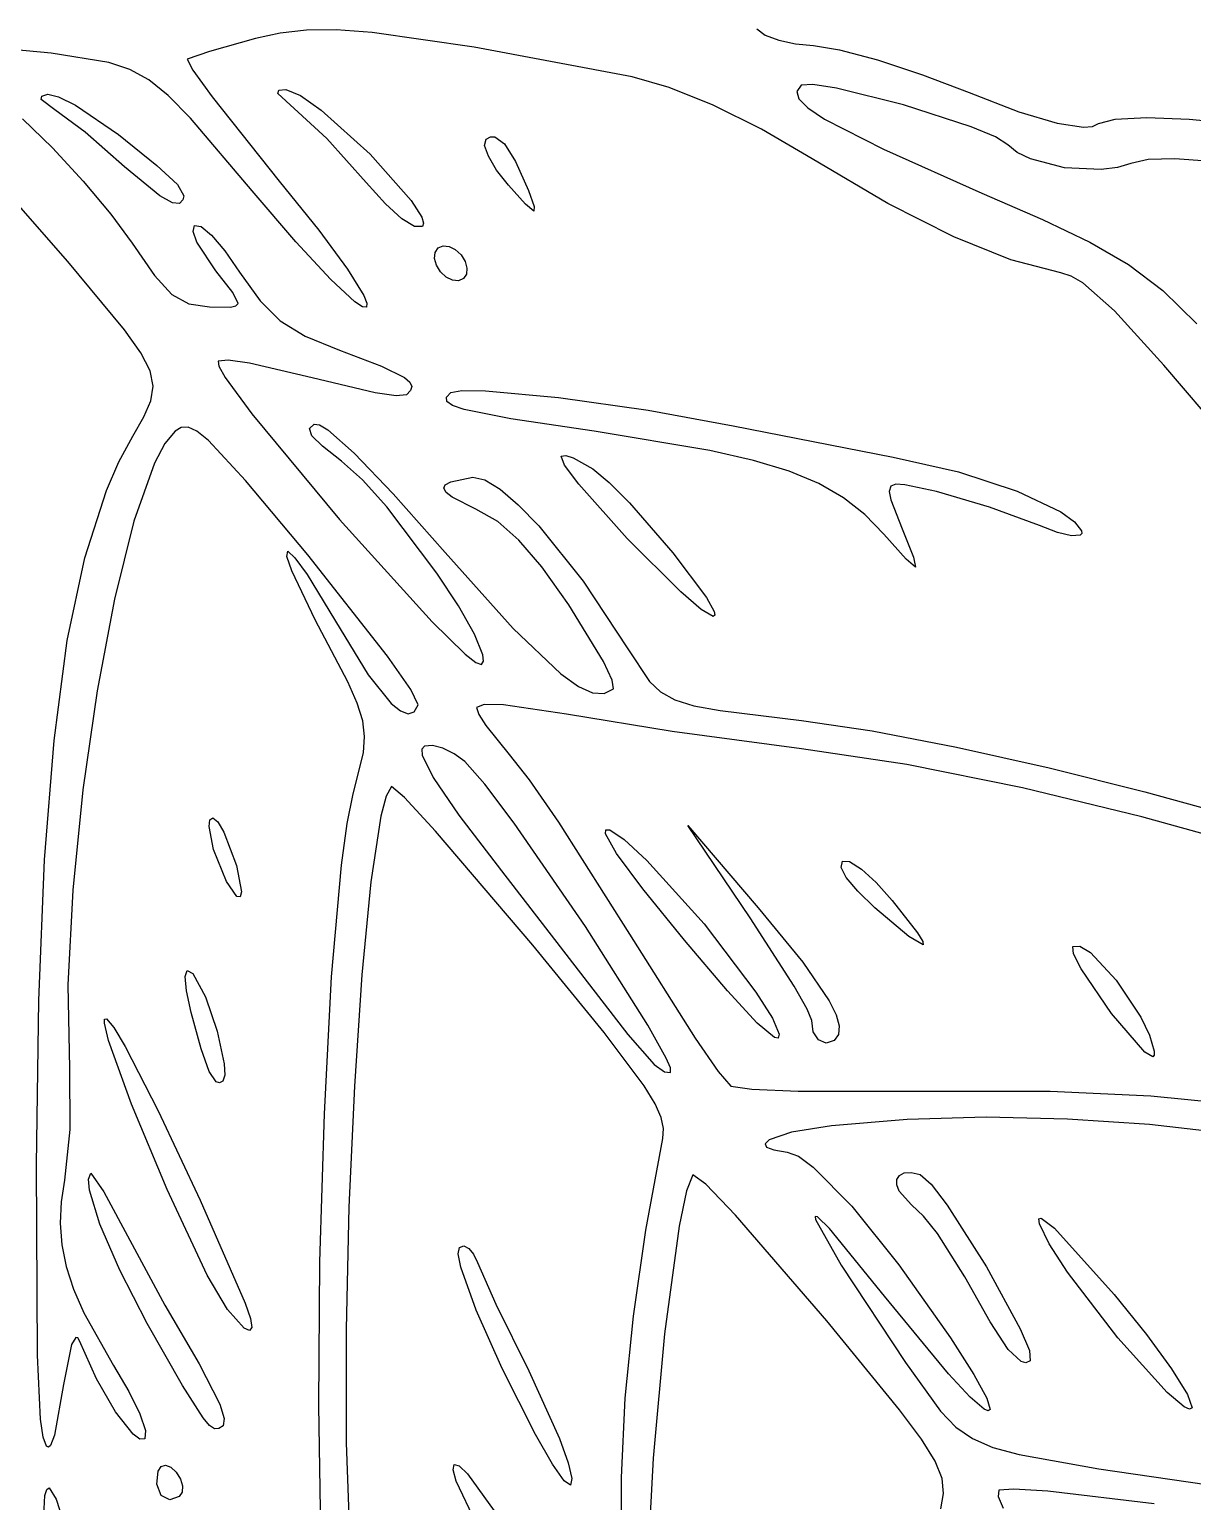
# Model space of a CAD drawing. Extents: x 9 to 1857, y 16 to 982.
# Drawn here: x 1534.6 to 1615.3, y 453.8 to 555.9 of the extents above; entities that cross this region are included whole.
import ezdxf

# ---------------------------------------------------------------- set-up
doc = ezdxf.new("R2010")
doc.units = 0

msp = doc.modelspace()

# ---------------------------------------------------------------- linework, layer by layer
at = {"layer": 'Layer 1'}
for p, q in [((1553.76413, 555.89173), (1551.958377, 555.683524)), ((1555.831114, 555.916673), (1553.76413, 555.89173)), ((1558.339287, 555.740064), (1555.831114, 555.916673)), ((1585.0191, 555.98096), (1585.601508, 555.562695)), ((1550.2339, 555.31035), (1547.033512, 554.424546)), ((1551.958377, 555.683524), (1550.2339, 555.31035)), ((1565.399027, 554.709014), (1558.339287, 555.740064)), ((1585.601508, 555.562695), (1586.539313, 555.206129)), ((1586.539313, 555.206129), (1587.703111, 554.949055)), ((1587.703111, 554.949055), (1588.9635, 554.82927)), ((1588.9635, 554.82927), (1590.764303, 554.542613)), ((1536.0631, 554.29199), (1531.3095, 554.748994)), ((1540.055348, 553.655102), (1536.0631, 554.29199)), ((1547.033512, 554.424546), (1545.4907, 553.88075)), ((1545.4907, 553.88075), (1545.883223, 553.120237)), ((1576.383, 552.65224), (1565.399027, 554.709014)), ((1590.764303, 554.542613), (1593.3995, 553.831193)), ((1593.3995, 553.831193), (1596.514922, 552.802189)), ((1541.516153, 553.1792), (1540.055348, 553.655102)), ((1542.837837, 552.449299), (1541.516153, 553.1792)), ((1545.883223, 553.120237), (1547.219987, 551.271519)), ((1596.514922, 552.802189), (1599.7564, 551.56278)), ((1544.183724, 551.35363), (1542.837837, 552.449299)), ((1551.789863, 551.50663), (1551.857108, 551.73359)), ((1551.857108, 551.73359), (1552.3405, 551.775)), ((1552.3405, 551.775), (1553.351563, 551.361206)), ((1552.3405, 551.775), (1552.3405, 551.775)), ((1578.945116, 551.929111), (1576.383, 552.65224)), ((1581.986275, 550.693608), (1578.945116, 551.929111)), ((1588.0914, 552.07076), (1587.80589, 551.640767)), ((1588.902629, 552.136948), (1588.0914, 552.07076)), ((1590.540494, 551.879404), (1588.902629, 552.136948)), ((1595.2049, 550.707391), (1590.540494, 551.879404)), ((1535.366188, 551.094161), (1535.421317, 551.318252)), ((1536.3107, 550.36188), (1535.366188, 551.094161)), ((1535.421317, 551.318252), (1535.8283, 551.44707)), ((1535.8283, 551.44707), (1536.576167, 551.278077)), ((1535.8283, 551.44707), (1535.8283, 551.44707)), ((1536.576167, 551.278077), (1537.748863, 550.697797)), ((1537.748863, 550.697797), (1540.7258, 548.66817)), ((1545.717133, 549.780424), (1544.183724, 551.35363)), ((1547.219987, 551.271519), (1551.8868, 545.41994)), ((1552.9196, 550.46009), (1551.789863, 551.50663)), ((1553.351563, 551.361206), (1554.788463, 550.348732)), ((1585.345172, 549.019058), (1581.986275, 550.693608)), ((1587.80589, 551.640767), (1587.947034, 551.128)), ((1587.947034, 551.128), (1588.566505, 550.501668)), ((1599.902156, 549.183263), (1595.2049, 550.707391)), ((1599.7564, 551.56278), (1603.208961, 550.241097)), ((1534.0583, 549.75046), (1536.145445, 547.723053)), ((1538.414925, 548.818159), (1536.3107, 550.36188)), ((1549.9998, 544.75432), (1545.717133, 549.780424)), ((1555.17835, 548.373425), (1552.9196, 550.46009)), ((1554.788463, 550.348732), (1558.186975, 547.282856)), ((1588.566505, 550.501668), (1589.715975, 549.730984)), ((1589.715975, 549.730984), (1593.811603, 547.633399)), ((1603.208961, 550.241097), (1605.858563, 549.441641)), ((1608.7316, 549.41352), (1609.878434, 549.729219)), ((1609.878434, 549.729219), (1612.0772, 549.83171)), ((1612.0772, 549.83171), (1615.011716, 549.721531)), ((1615.011716, 549.721531), (1618.3658, 549.39922)), ((1541.1562, 546.40245), (1538.414925, 548.818159)), ((1540.7258, 548.66817), (1543.398909, 546.511915)), ((1588.8605, 546.97879), (1585.345172, 549.019058)), ((1601.581084, 548.485575), (1599.902156, 549.183263)), ((1605.858563, 549.441641), (1607.700883, 549.16544)), ((1607.700883, 549.16544), (1608.317962, 549.223881)), ((1608.317962, 549.223881), (1608.7316, 549.41352)), ((1536.145445, 547.723053), (1538.276437, 545.418346)), ((1557.9258, 545.33441), (1555.17835, 548.373425)), ((1566.136038, 547.89225), (1566.2321, 548.3258)), ((1566.399075, 547.146247), (1566.136038, 547.89225)), ((1566.2321, 548.3258), (1566.538738, 548.498141)), ((1566.2321, 548.3258), (1566.2321, 548.3258)), ((1566.538738, 548.498141), (1566.852748, 548.506561)), ((1566.852748, 548.506561), (1567.522813, 548.007565)), ((1567.522813, 548.007565), (1568.282145, 546.780672)), ((1593.811603, 547.633399), (1600.6473, 544.58893)), ((1602.4498, 547.93556), (1601.581084, 548.485575)), ((1603.085968, 547.407572), (1602.4498, 547.93556)), ((1558.186975, 547.282856), (1561.03045, 544.087592)), ((1566.969875, 546.192477), (1566.399075, 547.146247)), ((1568.282145, 546.780672), (1569.1706, 544.77774)), ((1594.119709, 543.879727), (1588.8605, 546.97879)), ((1604.006063, 546.960175), (1603.085968, 547.407572)), ((1606.375475, 546.355825), (1604.006063, 546.960175)), ((1610.9733, 546.64956), (1610.043066, 546.357905)), ((1612.184828, 546.913554), (1610.9733, 546.64956)), ((1614.0356, 546.960991), (1612.184828, 546.913554)), ((1616.273822, 546.798933), (1614.0356, 546.960991)), ((1537.2254, 539.83894), (1531.74085, 546.070263)), ((1543.592038, 544.406399), (1541.1562, 546.40245)), ((1543.398909, 546.511915), (1544.82895, 545.182866)), ((1567.7971, 545.13562), (1566.969875, 546.192477)), ((1608.912925, 546.219842), (1606.375475, 546.355825)), ((1610.043066, 546.357905), (1608.912925, 546.219842)), ((1538.276437, 545.418346), (1540.201461, 543.119821)), ((1544.82895, 545.182866), (1545.266441, 544.397337)), ((1553.039156, 541.209098), (1549.9998, 544.75432)), ((1551.8868, 545.41994), (1554.628317, 542.007758)), ((1559.259016, 543.846979), (1557.9258, 545.33441)), ((1568.981263, 543.818159), (1567.7971, 545.13562)), ((1569.1706, 544.77774), (1569.580788, 543.661945)), ((1600.6473, 544.58893), (1604.836727, 542.76123)), ((1544.472658, 543.914837), (1543.592038, 544.406399)), ((1544.9619, 543.87164), (1544.472658, 543.914837)), ((1545.191267, 544.11974), (1544.9619, 543.87164)), ((1545.266441, 544.397337), (1545.191267, 544.11974)), ((1560.394325, 542.80711), (1559.259016, 543.846979)), ((1561.03045, 544.087592), (1561.773552, 542.913383)), ((1569.54675, 543.334509), (1568.981263, 543.818159)), ((1569.580788, 543.661945), (1569.54675, 543.334509)), ((1598.68905, 541.553848), (1594.119709, 543.879727)), ((1540.201461, 543.119821), (1541.6707, 541.11096)), ((1561.267247, 542.265579), (1560.394325, 542.80711)), ((1561.773552, 542.913383), (1561.893108, 542.514725)), ((1561.893108, 542.514725), (1561.8133, 542.27316)), ((1604.836727, 542.76123), (1608.1293, 541.195274)), ((1545.911498, 541.920567), (1546.0046, 542.34267)), ((1546.157987, 541.185273), (1545.911498, 541.920567)), ((1546.0046, 542.34267), (1546.458583, 542.283809)), ((1546.458583, 542.283809), (1547.181862, 541.673288)), ((1547.181862, 541.673288), (1548.097761, 540.5903)), ((1554.628317, 542.007758), (1556.616112, 539.317234)), ((1561.8133, 542.27316), (1561.267247, 542.265579)), ((1602.657191, 539.96043), (1598.68905, 541.553848)), ((1541.6707, 541.11096), (1543.2238, 538.869772)), ((1547.4765, 539.18903), (1546.157987, 541.185273)), ((1548.097761, 540.5903), (1549.1296, 539.11404)), ((1555.45905, 538.594634), (1553.039156, 541.209098)), ((1562.664038, 540.057785), (1562.700198, 540.473332)), ((1562.700198, 540.473332), (1562.906, 540.7855)), ((1562.906, 540.7855), (1563.251109, 540.92971)), ((1562.906, 540.7855), (1562.906, 540.7855)), ((1563.251109, 540.92971), (1563.666175, 540.887906)), ((1563.666175, 540.887906), (1564.098978, 540.675727)), ((1564.098978, 540.675727), (1564.4973, 540.30881)), ((1608.1293, 541.195274), (1610.817504, 539.637235)), ((1541.149586, 535.092368), (1537.2254, 539.83894)), ((1562.791883, 539.593067), (1562.664038, 540.057785)), ((1563.0781, 539.13339), (1562.791883, 539.593067)), ((1564.4973, 540.30881), (1564.783517, 539.849132)), ((1564.783517, 539.849132), (1564.911363, 539.384415)), ((1606.1128, 539.05875), (1602.657191, 539.96043)), ((1610.817504, 539.637235), (1613.193825, 537.83329)), ((1543.2238, 538.869772), (1544.4373, 537.553386)), ((1548.670966, 537.697643), (1547.4765, 539.18903)), ((1549.1296, 539.11404), (1550.55067, 537.119557)), ((1557.133369, 537.039355), (1555.45905, 538.594634)), ((1556.616112, 539.317234), (1557.751552, 537.491)), ((1563.476422, 538.766473), (1563.0781, 539.13339)), ((1563.909225, 538.554294), (1563.476422, 538.766473)), ((1564.324291, 538.51249), (1563.909225, 538.554294)), ((1564.6694, 538.6567), (1564.324291, 538.51249)), ((1564.875202, 538.968867), (1564.6694, 538.6567)), ((1564.911363, 539.384415), (1564.875202, 538.968867)), ((1606.823313, 538.837682), (1606.1128, 539.05875)), ((1607.637087, 538.369335), (1606.823313, 538.837682)), ((1544.4373, 537.553386), (1545.6127, 536.915122)), ((1549.0244, 536.939469), (1548.670966, 537.697643)), ((1557.751552, 537.491), (1557.968814, 536.946565)), ((1609.843425, 536.418144), (1607.637087, 538.369335)), ((1613.193825, 537.83329), (1615.550749, 535.529612)), ((1545.6127, 536.915122), (1547.0515, 536.7083)), ((1547.0515, 536.7083), (1548.497634, 536.685892)), ((1548.497634, 536.685892), (1548.87349, 536.763894)), ((1548.87349, 536.763894), (1549.0244, 536.939469)), ((1550.55067, 537.119557), (1551.957837, 535.725334)), ((1557.651527, 536.699044), (1557.133369, 537.039355)), ((1557.936, 536.67169), (1557.651527, 536.699044)), ((1557.968814, 536.946565), (1557.936, 536.67169)), ((1613.269825, 532.659855), (1609.843425, 536.418144)), ((1551.957837, 535.725334), (1553.686061, 534.669681)), ((1542.279724, 533.503562), (1541.149586, 535.092368)), ((1553.686061, 534.669681), (1556.0703, 533.69091)), ((1542.925388, 532.24849), (1542.279724, 533.503562)), ((1556.0703, 533.69091), (1558.969623, 532.580411)), ((1548.347012, 532.9962), (1547.6429, 532.93228)), ((1547.6429, 532.93228), (1547.692869, 532.571216)), ((1547.692869, 532.571216), (1548.134446, 531.799218)), ((1549.812975, 532.796671), (1548.347012, 532.9962)), ((1554.1735, 531.76101), (1549.812975, 532.796671)), ((1558.969623, 532.580411), (1560.568887, 531.7894)), ((1618.4543, 526.54915), (1613.269825, 532.659855)), ((1543.139196, 531.185211), (1542.925388, 532.24849)), ((1548.134446, 531.799218), (1549.981552, 529.265479)), ((1558.537862, 530.728525), (1554.1735, 531.76101)), ((1560.568887, 531.7894), (1560.947393, 531.469539)), ((1560.947393, 531.469539), (1561.080558, 531.176552)), ((1542.97377, 530.171787), (1543.139196, 531.185211)), ((1560.007989, 530.532434), (1558.537862, 530.728525)), ((1560.7171, 530.60054), (1560.007989, 530.532434)), ((1560.994941, 530.892774), (1560.7171, 530.60054)), ((1561.080558, 531.176552), (1560.994941, 530.892774)), ((1563.496504, 530.422366), (1563.7846, 530.7458)), ((1563.512125, 530.131746), (1563.496504, 530.422366)), ((1563.7846, 530.7458), (1564.559089, 530.890482)), ((1563.7846, 530.7458), (1563.7846, 530.7458)), ((1564.559089, 530.890482), (1566.187517, 530.867222)), ((1566.187517, 530.867222), (1571.255963, 530.405215)), ((1571.255963, 530.405215), (1577.489477, 529.536453)), ((1542.481731, 529.066276), (1542.97377, 530.171787)), ((1549.981552, 529.265479), (1556.055512, 521.94046)), ((1563.898527, 529.855888), (1563.512125, 530.131746)), ((1564.722775, 529.57674), (1563.898527, 529.855888)), ((1567.953063, 528.936361), (1564.722775, 529.57674)), ((1577.489477, 529.536453), (1583.3876, 528.43761)), ((1541.7157, 527.72674), (1542.481731, 529.066276)), ((1545.084713, 528.329144), (1544.6566, 528.06634)), ((1545.561988, 528.356804), (1545.084713, 528.329144)), ((1546.166969, 528.076001), (1545.561988, 528.356804)), ((1553.973858, 528.243949), (1554.3081, 528.54704)), ((1554.152587, 527.751271), (1553.973858, 528.243949)), ((1554.3081, 528.54704), (1554.678938, 528.500643)), ((1554.678938, 528.500643), (1555.263945, 528.154075)), ((1573.7395, 528.06619), (1567.953063, 528.936361)), ((1583.3876, 528.43761), (1594.4803, 526.25935)), ((1540.764019, 525.942989), (1541.7157, 527.72674)), ((1543.947617, 527.212704), (1543.229867, 525.850213)), ((1544.6566, 528.06634), (1543.947617, 527.212704)), ((1546.9782, 527.413414), (1546.166969, 528.076001)), ((1549.533588, 524.649607), (1546.9782, 527.413414)), ((1554.881498, 527.018813), (1554.152587, 527.751271)), ((1555.263945, 528.154075), (1557.085712, 526.551366)), ((1581.763683, 526.736365), (1573.7395, 528.06619)), ((1556.1978, 525.99638), (1554.881498, 527.018813)), ((1557.085712, 526.551366), (1559.791898, 523.720797)), ((1571.4503, 526.3282), (1571.763056, 526.37452)), ((1571.4503, 526.32819), (1571.4503, 526.3282)), ((1571.676161, 525.708598), (1571.4503, 526.32819)), ((1571.763056, 526.37452), (1572.2821, 526.225832)), ((1572.2821, 526.225832), (1573.6503, 525.45769)), ((1584.7851, 526.043234), (1581.763683, 526.736365)), ((1594.4803, 526.25935), (1599.015992, 525.243717)), ((1539.893032, 523.951201), (1540.764019, 525.942989)), ((1543.229867, 525.850213), (1541.804208, 521.816545)), ((1557.65647, 524.693482), (1556.1978, 525.99638)), ((1572.666472, 524.391973), (1571.676161, 525.708598)), ((1573.6503, 525.45769), (1574.780927, 524.498649)), ((1587.274063, 525.285825), (1584.7851, 526.043234)), ((1589.326567, 524.430036), (1587.274063, 525.285825)), ((1599.015992, 525.243717), (1603.079963, 523.906327)), ((1553.8565, 519.47882), (1549.533588, 524.649607)), ((1559.3493, 522.816581), (1557.65647, 524.693482)), ((1563.297262, 524.107729), (1563.405342, 524.348764)), ((1563.455119, 523.822963), (1563.297262, 524.107729)), ((1563.405342, 524.348764), (1563.778808, 524.551873)), ((1563.778808, 524.551873), (1565.3197, 524.86754)), ((1565.3197, 524.86754), (1566.139915, 524.695858)), ((1566.139915, 524.695858), (1567.206892, 524.040991)), ((1576.03535, 520.621929), (1572.666472, 524.391973)), ((1574.780927, 524.498649), (1576.180831, 523.086173)), ((1591.038611, 523.441768), (1589.326567, 524.430036)), ((1594.31985, 524.242464), (1594.215073, 523.892534)), ((1594.671845, 524.385338), (1594.31985, 524.242464)), ((1595.299025, 524.35133), (1594.671845, 524.385338)), ((1597.4908, 523.87335), (1595.299025, 524.35133)), ((1538.385539, 519.270106), (1539.893032, 523.951201)), ((1559.791898, 523.720797), (1563.401, 519.64425)), ((1563.879461, 523.48866), (1563.455119, 523.822963)), ((1565.5298, 522.64822), (1563.879461, 523.48866)), ((1567.206892, 524.040991), (1568.472121, 522.956604)), ((1576.180831, 523.086173), (1579.199575, 519.624175)), ((1592.50619, 522.286919), (1591.038611, 523.441768)), ((1594.215073, 523.892534), (1594.32955, 523.305378)), ((1594.32955, 523.305378), (1595.1044, 521.2987)), ((1601.17095, 522.800307), (1597.4908, 523.87335)), ((1603.079963, 523.906327), (1606.111802, 522.466522)), ((1562.8296, 518.224384), (1559.3493, 522.816581)), ((1567.045264, 521.790007), (1565.5298, 522.64822)), ((1568.472121, 522.956604), (1569.887087, 521.496361)), ((1593.8253, 520.93139), (1592.50619, 522.286919)), ((1604.6405, 521.51413), (1601.17095, 522.800307)), ((1606.111802, 522.466522), (1607.065544, 521.776757)), ((1541.804208, 521.816545), (1540.451911, 516.401086)), ((1556.055512, 521.94046), (1562.490917, 514.846201)), ((1568.514312, 520.511805), (1567.045264, 521.790007)), ((1569.887087, 521.496361), (1572.972189, 517.662971)), ((1595.1044, 521.2987), (1595.896439, 519.3265)), ((1605.897125, 521.040032), (1604.6405, 521.51413)), ((1606.864775, 520.812146), (1605.897125, 521.040032)), ((1607.065544, 521.776757), (1607.5511, 521.14364)), ((1607.5511, 521.14364), (1607.565488, 520.95856)), ((1570.10128, 518.644463), (1568.514312, 520.511805)), ((1579.746753, 516.926665), (1576.03535, 520.621929)), ((1595.376805, 519.17728), (1593.8253, 520.93139)), ((1607.447938, 520.84263), (1606.864775, 520.812146)), ((1607.565488, 520.95856), (1607.447938, 520.84263)), ((1537.178011, 513.536633), (1538.385539, 519.270106)), ((1552.409805, 519.37978), (1552.4734, 519.73451)), ((1552.749138, 518.365788), (1552.409805, 519.37978)), ((1552.4734, 519.73451), (1552.974541, 519.289838)), ((1552.974541, 519.289838), (1553.82655, 518.12722)), ((1559.38665, 512.447904), (1553.8565, 519.47882)), ((1563.401, 519.64425), (1568.122402, 514.377275)), ((1579.199575, 519.624175), (1581.528731, 516.518209)), ((1596.027213, 518.630839), (1595.376805, 519.17728)), ((1595.896439, 519.3265), (1596.027213, 518.630839)), ((1554.3856, 514.98357), (1552.749138, 518.365788)), ((1553.82655, 518.12722), (1556.1064, 514.35435)), ((1564.313152, 515.950892), (1562.8296, 518.224384)), ((1571.9705, 516.01883), (1570.10128, 518.644463)), ((1572.972189, 517.662971), (1576.0741, 512.97014)), ((1540.451911, 516.401086), (1539.245263, 510.039584)), ((1565.423025, 513.987009), (1564.313152, 515.950892)), ((1574.3821, 512.083678), (1571.9705, 516.01883)), ((1581.16522, 515.703516), (1579.746753, 516.926665)), ((1581.528731, 516.518209), (1582.066652, 515.550774)), ((1556.647422, 510.683648), (1554.3856, 514.98357)), ((1581.9905, 515.21479), (1581.16522, 515.703516)), ((1582.114536, 515.29255), (1581.9905, 515.21479)), ((1582.066652, 515.550774), (1582.114536, 515.29255)), ((1556.1064, 514.35435), (1558.043716, 511.163874)), ((1562.490917, 514.846201), (1564.789828, 512.600912)), ((1566.007261, 512.553638), (1565.423025, 513.987009)), ((1568.122402, 514.377275), (1571.421812, 511.224126)), ((1536.255238, 506.603965), (1537.178011, 513.536633)), ((1576.0741, 512.97014), (1577.573448, 510.702385)), ((1561.0088, 510.130859), (1559.38665, 512.447904)), ((1564.789828, 512.600912), (1565.525077, 512.016406)), ((1565.525077, 512.016406), (1565.9139, 511.87168)), ((1565.9139, 511.87168), (1566.054778, 512.104926)), ((1566.054778, 512.104926), (1566.007261, 512.553638)), ((1574.994331, 510.786042), (1574.3821, 512.083678)), ((1558.043716, 511.163874), (1559.641, 509.173551)), ((1571.421812, 511.224126), (1572.641423, 510.3567)), ((1539.245263, 510.039584), (1538.25655, 503.167789)), ((1557.301913, 509.200608), (1556.647422, 510.683648)), ((1561.5331, 509.06822), (1561.0088, 510.130859)), ((1572.641423, 510.3567), (1573.629317, 509.917487)), ((1573.629317, 509.917487), (1574.426756, 509.873072)), ((1574.426756, 509.873072), (1575.075, 510.19004)), ((1575.075, 510.19004), (1574.994331, 510.786042)), ((1577.573448, 510.702385), (1578.348367, 509.970261)), ((1578.348367, 509.970261), (1579.328387, 509.428239)), ((1557.679225, 507.97687), (1557.301913, 509.200608)), ((1559.641, 509.173551), (1560.29007, 508.64992)), ((1561.244944, 508.588665), (1561.5331, 509.06822)), ((1566.092408, 509.098697), (1565.5788, 508.90204)), ((1565.5788, 508.90204), (1565.735103, 508.410829)), ((1567.438412, 509.075395), (1566.092408, 509.098697)), ((1571.8097, 508.43077), (1567.438412, 509.075395)), ((1579.328387, 509.428239), (1580.654716, 509.018017)), ((1580.654716, 509.018017), (1582.468558, 508.681295)), ((1557.809684, 506.873451), (1557.679225, 507.97687)), ((1560.29007, 508.64992), (1560.827659, 508.452095)), ((1560.827659, 508.452095), (1561.244944, 508.588665)), ((1565.735103, 508.410829), (1566.2131, 507.632138)), ((1579.1394, 507.220159), (1571.8097, 508.43077)), ((1582.468558, 508.681295), (1588.1236, 507.99515)), ((1588.1236, 507.99515), (1593.02408, 507.277854)), ((1557.723616, 505.751367), (1557.809684, 506.873451)), ((1566.2131, 507.632138), (1567.8377, 505.64039)), ((1588.1119, 506.03276), (1579.1394, 507.220159)), ((1593.02408, 507.277854), (1598.873325, 506.148163)), ((1535.60201, 498.325281), (1536.255238, 506.603965)), ((1557.0232, 502.89527), (1557.723616, 505.751367)), ((1561.969, 506.20869), (1561.771799, 505.99404)), ((1561.771799, 505.99404), (1561.795297, 505.573822)), ((1562.528603, 506.25752), (1561.969, 506.20869)), ((1563.240175, 506.072039), (1562.528603, 506.25752)), ((1564.012309, 505.687355), (1563.240175, 506.072039)), ((1595.43515, 504.937164), (1588.1119, 506.03276)), ((1598.873325, 506.148163), (1605.305226, 504.702297)), ((1561.795297, 505.573822), (1562.5563, 504.032402)), ((1564.7536, 505.13858), (1564.012309, 505.687355)), ((1566.149962, 503.563973), (1564.7536, 505.13858)), ((1567.8377, 505.64039), (1569.217073, 503.88062)), ((1603.463717, 503.316432), (1595.43515, 504.937164)), ((1605.305226, 504.702297), (1611.953675, 503.036476)), ((1562.5563, 504.032402), (1564.355828, 501.415869)), ((1569.217073, 503.88062), (1571.250512, 500.941539)), ((1538.25655, 503.167789), (1537.558061, 496.22145)), ((1556.589953, 500.831194), (1557.0232, 502.89527)), ((1559.295961, 502.726996), (1558.93251, 501.344502)), ((1559.6647, 503.40904), (1559.295961, 502.726996)), ((1560.567447, 502.645332), (1559.6647, 503.40904)), ((1568.19143, 500.862428), (1566.149962, 503.563973)), ((1611.736079, 501.308833), (1603.463717, 503.316432)), ((1611.953675, 503.036476), (1618.452565, 501.246921)), ((1562.7202, 500.313244), (1560.567447, 502.645332)), ((1547.014625, 500.625616), (1547.07635, 501.091257)), ((1547.327, 499.04647), (1547.014625, 500.625616)), ((1547.07635, 501.091257), (1547.285, 501.24474)), ((1547.285, 501.24474), (1547.625278, 500.963131)), ((1547.625278, 500.963131), (1548.04455, 500.24396)), ((1556.192931, 497.941574), (1556.589953, 500.831194)), ((1558.93251, 501.344502), (1558.238367, 496.782894)), ((1564.355828, 501.415869), (1567.2977, 497.55566)), ((1573.141888, 493.691193), (1568.19143, 500.862428)), ((1571.250512, 500.941539), (1576.1841, 493.16309)), ((1584.5671, 494.29223), (1580.2264, 500.69812)), ((1580.2264, 500.69812), (1585.1236, 494.98194)), ((1619.790712, 499.052636), (1611.736079, 501.308833)), ((1548.04455, 500.24396), (1548.9073, 497.92828)), ((1569.4867, 492.39014), (1562.7202, 500.313244)), ((1574.533308, 500.12415), (1574.544715, 500.396801)), ((1575.294013, 498.768806), (1574.533308, 500.12415)), ((1574.544715, 500.396801), (1574.8147, 500.40327)), ((1574.8147, 500.40327), (1575.818277, 499.735251)), ((1574.8147, 500.40327), (1574.8147, 500.40327)), ((1575.818277, 499.735251), (1577.390588, 498.28208)), ((1548.214933, 496.82557), (1547.3267, 499.04647)), ((1547.3267, 499.04647), (1547.327, 499.04647)), ((1577.112386, 496.314234), (1575.294013, 498.768806)), ((1535.203117, 488.553762), (1535.60201, 498.325281)), ((1548.9073, 497.92828), (1549.257861, 496.087733)), ((1555.517572, 490.19724), (1556.192931, 497.941574)), ((1567.2977, 497.55566), (1576.0712, 486.19196)), ((1577.390588, 498.28208), (1581.3797, 493.87687)), ((1590.869684, 497.793107), (1590.9642, 498.2236)), ((1591.23205, 497.082475), (1590.869684, 497.793107)), ((1590.9642, 498.2236), (1591.459456, 498.193201)), ((1590.9642, 498.2236), (1590.9642, 498.2236)), ((1591.459456, 498.193201), (1592.277025, 497.670827)), ((1592.277025, 497.670827), (1593.303356, 496.745626)), ((1548.942863, 495.779744), (1548.214933, 496.82557)), ((1558.238367, 496.782894), (1557.616063, 490.333682)), ((1592.020941, 496.135428), (1591.23205, 497.082475)), ((1593.303356, 496.745626), (1594.4249, 495.50674)), ((1537.558061, 496.22145), (1537.222082, 489.636317)), ((1549.167767, 495.75334), (1548.942863, 495.779744)), ((1549.257861, 496.087733), (1549.167767, 495.75334)), ((1580.004, 492.73743), (1577.112386, 496.314234)), ((1593.206, 494.99569), (1592.020941, 496.135428)), ((1594.4249, 495.50674), (1596.181794, 493.256903)), ((1585.1236, 494.98194), (1588.212458, 491.215096)), ((1595.566606, 492.998973), (1593.206, 494.99569)), ((1577.469377, 486.8502), (1573.141888, 493.691193)), ((1581.3797, 493.87687), (1584.964763, 489.136961)), ((1587.612938, 489.555707), (1584.5671, 494.29223)), ((1576.1841, 493.16309), (1580.733075, 485.951375)), ((1582.979477, 489.230136), (1580.004, 492.73743)), ((1596.56045, 492.420179), (1595.566606, 492.998973)), ((1596.181794, 493.256903), (1596.543043, 492.661751)), ((1596.543043, 492.661751), (1596.56045, 492.420179)), ((1574.424363, 486.345098), (1569.4867, 492.39014)), ((1606.9449, 492.3071), (1607.447354, 492.338842)), ((1606.994537, 491.802263), (1606.9449, 492.3071)), ((1606.9449, 492.3071), (1606.9449, 492.3071)), ((1607.51945, 490.757995), (1606.994537, 491.802263)), ((1607.447354, 492.338842), (1608.173167, 491.889321)), ((1608.173167, 491.889321), (1609.964713, 489.971385)), ((1545.3598, 490.219071), (1545.504528, 490.6445)), ((1545.504528, 490.6445), (1545.8829, 490.43907)), ((1545.8829, 490.43907), (1546.768772, 488.821984)), ((1588.212458, 491.215096), (1590.051038, 488.545036)), ((1609.6411, 487.66095), (1607.51945, 490.757995)), ((1537.222082, 489.636317), (1537.3209, 483.84814)), ((1545.449747, 489.223292), (1545.3598, 490.219071)), ((1555.017146, 480.685343), (1555.517572, 490.19724)), ((1557.616063, 490.333682), (1557.099388, 482.60633)), ((1588.523936, 487.949564), (1587.612938, 489.555707)), ((1609.964713, 489.971385), (1611.659227, 487.403079)), ((1535.043351, 477.142588), (1535.203117, 488.553762)), ((1545.7754, 487.71767), (1545.449747, 489.223292)), ((1546.768772, 488.821984), (1547.57955, 486.428)), ((1585.052263, 486.986354), (1582.979477, 489.230136)), ((1584.964763, 489.136961), (1586.099623, 487.321485)), ((1590.051038, 488.545036), (1590.533328, 487.565618)), ((1546.467792, 485.200473), (1545.7754, 487.71767)), ((1545.7754, 487.71767), (1545.7754, 487.71767)), ((1588.8398, 487.16337), (1588.523936, 487.949564)), ((1590.533328, 487.565618), (1590.741273, 486.793578)), ((1611.945138, 484.981606), (1609.6411, 487.66095)), ((1611.659227, 487.403079), (1612.26375, 486.140595)), ((1539.754564, 486.996096), (1539.768672, 487.266918)), ((1540.042852, 485.789109), (1539.754564, 486.996096)), ((1539.768672, 487.266918), (1539.9002, 487.28557)), ((1539.9002, 487.28557), (1540.401719, 486.685796)), ((1540.401719, 486.685796), (1541.199842, 485.354065)), ((1547.57955, 486.428), (1548.062278, 484.167358)), ((1577.2159, 482.625129), (1574.424363, 486.345098)), ((1578.732134, 484.561461), (1577.469377, 486.8502)), ((1586.242167, 485.986512), (1585.052263, 486.986354)), ((1586.099623, 487.321485), (1586.569, 486.21104)), ((1588.937717, 486.393049), (1588.8398, 487.16337)), ((1588.8398, 487.16337), (1588.8398, 487.16337)), ((1589.308588, 485.83403), (1588.937717, 486.393049)), ((1590.741273, 486.793578), (1590.687617, 486.206643)), ((1541.635113, 481.351956), (1540.042852, 485.789109)), ((1541.199842, 485.354065), (1543.492813, 480.891237)), ((1576.0712, 486.19196), (1577.910513, 484.124376)), ((1580.733075, 485.951375), (1582.350197, 483.625756)), ((1586.512229, 485.946953), (1586.242167, 485.986512)), ((1586.569, 486.21104), (1586.512229, 485.946953)), ((1589.831389, 485.594473), (1589.308588, 485.83403)), ((1590.3851, 485.78254), (1589.831389, 485.594473)), ((1590.687617, 486.206643), (1590.3851, 485.78254)), ((1612.26375, 486.140595), (1612.5964, 485.03419)), ((1547.032038, 483.635066), (1546.467792, 485.200473)), ((1579.021475, 483.876415), (1578.732134, 484.561461)), ((1612.492202, 484.65327), (1611.945138, 484.981606)), ((1612.601513, 484.75343), (1612.492202, 484.65327)), ((1612.5964, 485.03419), (1612.601513, 484.75343)), ((1537.3209, 483.84814), (1537.351825, 479.596296)), ((1547.515114, 482.919119), (1547.032038, 483.635066)), ((1548.101575, 483.371491), (1547.964, 482.9503)), ((1548.062278, 484.167358), (1548.101575, 483.371491)), ((1577.910513, 484.124376), (1578.612027, 483.613)), ((1578.612027, 483.613), (1579.0383, 483.56484)), ((1579.0383, 483.56478), (1579.021475, 483.876415)), ((1579.0383, 483.56484), (1579.0383, 483.56478)), ((1582.350197, 483.625756), (1583.2212, 482.61509)), ((1547.740895, 482.847714), (1547.515114, 482.919119)), ((1547.964, 482.9503), (1547.740895, 482.847714)), ((1557.099388, 482.60633), (1556.722133, 474.210304)), ((1577.973231, 481.389478), (1577.2159, 482.625129)), ((1583.2212, 482.61509), (1584.675639, 482.408425)), ((1584.675639, 482.408425), (1587.881337, 482.271884)), ((1587.881337, 482.271884), (1597.6525, 482.25627)), ((1597.6525, 482.25627), (1605.381847, 482.253965)), ((1605.381847, 482.253965), (1612.358664, 481.949578)), ((1544.104817, 475.432836), (1541.635113, 481.351956)), ((1578.393663, 480.438015), (1577.973231, 481.389478)), ((1612.358664, 481.949578), (1618.812602, 481.295357)), ((1543.492813, 480.891237), (1546.392927, 474.690101)), ((1554.711675, 470.428964), (1555.017146, 480.685343)), ((1578.543738, 479.671711), (1578.393663, 480.438015)), ((1595.465249, 480.300255), (1590.195, 479.87104)), ((1600.947836, 480.451543), (1595.465249, 480.300255)), ((1606.573483, 480.331164), (1600.947836, 480.451543)), ((1612.272912, 479.94538), (1606.573483, 480.331164)), ((1537.351825, 479.596296), (1536.9899, 476.0917)), ((1578.49, 478.99154), (1578.543738, 479.671711)), ((1587.438234, 479.421436), (1585.869225, 478.883735)), ((1590.195, 479.87104), (1587.438234, 479.421436)), ((1617.976847, 479.300452), (1612.272912, 479.94538)), ((1577.327697, 472.628676), (1578.49, 478.99154)), ((1585.869225, 478.883735), (1585.595537, 478.620872)), ((1585.595537, 478.620872), (1585.697278, 478.382814)), ((1585.697278, 478.382814), (1586.200611, 478.18517)), ((1586.200611, 478.18517), (1587.1317, 478.04355)), ((1535.1075, 463.94494), (1535.043351, 477.142588)), ((1587.1317, 478.04355), (1587.905023, 477.743311)), ((1587.905023, 477.743311), (1588.932114, 476.98838)), ((1536.9899, 476.0917), (1536.744013, 474.577939)), ((1538.654422, 476.154113), (1538.8091, 476.56447)), ((1538.717677, 475.399145), (1538.654422, 476.154113)), ((1538.8091, 476.56447), (1539.702813, 475.28386)), ((1580.5831, 476.46435), (1580.138191, 475.34887)), ((1581.480781, 475.801127), (1580.5831, 476.46435)), ((1588.932114, 476.98838), (1591.607937, 474.273469)), ((1594.731056, 475.764016), (1594.742538, 476.136787)), ((1594.742538, 476.136787), (1594.919052, 476.421391)), ((1594.919052, 476.421391), (1595.25292, 476.590986)), ((1595.25292, 476.590986), (1595.736463, 476.61873)), ((1595.736463, 476.61873), (1596.362, 476.47778)), ((1596.362, 476.47778), (1597.113142, 475.814806)), ((1539.430263, 473.035395), (1538.717677, 475.399145)), ((1539.702813, 475.28386), (1541.5215, 471.93178)), ((1546.8798, 469.49047), (1544.104817, 475.432836)), ((1580.138191, 475.34887), (1579.635853, 472.907006)), ((1583.53305, 473.667648), (1581.480781, 475.801127)), ((1594.892286, 475.32992), (1594.731056, 475.764016)), ((1595.7636, 474.38512), (1594.892286, 475.32992)), ((1597.113142, 475.814806), (1598.235352, 474.349242)), ((1536.744013, 474.577939), (1536.675058, 473.09316)), ((1546.392927, 474.690101), (1549.514, 467.54367)), ((1556.722133, 474.210304), (1556.518089, 465.755071)), ((1591.607937, 474.273469), (1594.879842, 470.216873)), ((1596.582769, 473.593578), (1595.7636, 474.38512)), ((1598.235352, 474.349242), (1600.966638, 470.071233)), ((1536.675058, 473.09316), (1536.790464, 471.609273)), ((1540.811417, 469.833258), (1539.430263, 473.035395)), ((1589.8811, 466.32125), (1583.53305, 473.667648)), ((1589.226904, 473.544463), (1589.069207, 473.578249)), ((1589.069207, 473.578249), (1589.085375, 473.369886)), ((1589.085375, 473.369886), (1590.865375, 470.189479)), ((1590.068562, 472.73554), (1589.226904, 473.544463)), ((1597.554075, 472.385484), (1596.582769, 473.593578)), ((1604.601994, 473.395285), (1604.76418, 473.454544)), ((1604.64, 473.061), (1604.601994, 473.395285)), ((1605.311629, 471.661366), (1604.64, 473.061)), ((1604.64, 473.061), (1604.64, 473.061)), ((1604.76418, 473.454544), (1605.680462, 472.756214)), ((1576.464439, 466.652371), (1577.327697, 472.628676)), ((1579.635853, 472.907006), (1578.613925, 465.426116)), ((1593.8896, 468.04795), (1590.068562, 472.73554)), ((1599.4671, 469.37697), (1597.554075, 472.385484)), ((1605.680462, 472.756214), (1609.82, 468.14981)), ((1536.790464, 471.609273), (1537.097663, 470.098185)), ((1541.5215, 471.93178), (1543.954475, 467.419107)), ((1564.301088, 470.978058), (1564.3819, 471.42417)), ((1564.3819, 471.42417), (1564.699283, 471.521833)), ((1564.699283, 471.521833), (1565.041013, 471.355068)), ((1565.041013, 471.355068), (1565.366036, 470.958558)), ((1606.577341, 469.712634), (1605.311629, 471.661366)), ((1537.097663, 470.098185), (1537.604085, 468.531805)), ((1554.621182, 460.451179), (1554.711675, 470.428964)), ((1564.487995, 470.057065), (1564.301088, 470.978058)), ((1565.552263, 467.067899), (1564.487995, 470.057065)), ((1565.366036, 470.958558), (1565.6333, 470.36699)), ((1565.6333, 470.36699), (1566.90325, 467.480131)), ((1590.865375, 470.189479), (1595.3339, 463.43281)), ((1594.879842, 470.216873), (1598.4685, 465.13665)), ((1600.966638, 470.071233), (1603.30318, 465.765522)), ((1542.7257, 466.15277), (1540.811417, 469.833258)), ((1546.8798, 469.49043), (1546.8798, 469.49047)), ((1548.287314, 467.120785), (1546.8798, 469.49043)), ((1601.213325, 466.251596), (1599.4671, 469.37698)), ((1599.4671, 469.37698), (1599.4671, 469.37697)), ((1610.0747, 465.153508), (1606.577341, 469.712634)), ((1537.604085, 468.531805), (1538.317161, 466.882042)), ((1598.315894, 462.647032), (1593.8896, 468.04795)), ((1609.82, 468.14981), (1612.057202, 465.377337)), ((1543.954475, 467.419107), (1546.3249, 463.34811)), ((1549.444338, 465.822533), (1548.287314, 467.120785)), ((1549.514, 467.54367), (1549.893766, 466.487472)), ((1567.349298, 463.011593), (1565.552263, 467.067899)), ((1566.90325, 467.480131), (1569.1917, 462.8459)), ((1538.317161, 466.882042), (1540.393, 463.22)), ((1545.174812, 461.850253), (1542.7257, 466.15279)), ((1542.7257, 466.15279), (1542.7257, 466.15277)), ((1549.977642, 465.871538), (1549.812281, 465.661386)), ((1549.893766, 466.487472), (1549.977642, 465.871538)), ((1575.897865, 460.960307), (1576.464439, 466.652371)), ((1594.930463, 460.143213), (1589.8811, 466.32125)), ((1602.468825, 464.343215), (1601.213325, 466.251596)), ((1537.770169, 465.179065), (1537.469, 464.686276)), ((1537.909332, 465.158047), (1537.770169, 465.179065)), ((1538.0347, 464.94217), (1537.909332, 465.158047)), ((1539.196119, 462.306573), (1538.0347, 464.94217)), ((1549.812281, 465.661386), (1549.444338, 465.822533)), ((1556.518089, 465.755071), (1556.521048, 457.850094)), ((1578.613925, 465.426116), (1577.827384, 456.785669)), ((1598.4685, 465.13665), (1600.085191, 462.599862)), ((1603.30318, 465.765522), (1603.93196, 464.265331)), ((1613.499459, 461.354877), (1610.0747, 465.153508)), ((1612.057202, 465.377337), (1613.807063, 462.991013)), ((1535.313492, 459.50958), (1535.1075, 463.94494)), ((1537.469, 464.686276), (1536.9051, 461.90967)), ((1603.354763, 463.495941), (1602.468825, 464.343215)), ((1603.93196, 464.265331), (1603.9923, 463.55388)), ((1540.393, 463.22), (1541.451238, 461.425892)), ((1546.3249, 463.34811), (1547.771763, 460.533009)), ((1569.6537, 458.44307), (1567.349298, 463.011593)), ((1569.1917, 462.8459), (1571.337839, 458.15467)), ((1595.3339, 463.43281), (1597.778544, 460.049017)), ((1603.697009, 463.421502), (1603.354763, 463.495941)), ((1603.9923, 463.55388), (1603.697009, 463.421502)), ((1613.807063, 462.991013), (1614.913142, 461.218634)), ((1536.9051, 461.90967), (1536.296527, 458.396551)), ((1540.53075, 460.000791), (1539.196119, 462.306573)), ((1546.59995, 459.592675), (1545.174812, 461.850253)), ((1599.826422, 461.039962), (1598.315894, 462.647032)), ((1600.085191, 462.599862), (1600.982219, 460.951752)), ((1541.451238, 461.425892), (1542.21165, 459.868729)), ((1575.625613, 455.450165), (1575.897865, 460.960307)), ((1600.805725, 460.201756), (1599.826422, 461.039962)), ((1600.982219, 460.951752), (1601.206694, 460.162368)), ((1614.674421, 460.356766), (1613.499459, 461.354877)), ((1614.913142, 461.218634), (1615.219, 460.288)), ((1541.747481, 458.463386), (1540.53075, 460.000791)), ((1542.21165, 459.868729), (1542.603288, 458.715431)), ((1547.771763, 460.533009), (1548.059636, 459.55053)), ((1554.765691, 451.775066), (1554.621182, 460.451179)), ((1596.442438, 458.124301), (1594.930463, 460.143213)), ((1597.778544, 460.049017), (1598.835596, 458.958232)), ((1601.081446, 460.080338), (1600.805725, 460.201756)), ((1601.206694, 460.162368), (1601.081446, 460.080338)), ((1615.038263, 460.190814), (1614.674421, 460.356766)), ((1615.219, 460.288), (1615.038263, 460.190814)), ((1535.503663, 458.243725), (1535.313492, 459.50958)), ((1547.054012, 459.06102), (1546.59995, 459.592675)), ((1547.402663, 458.836935), (1547.054012, 459.06102)), ((1547.696094, 458.852528), (1547.402663, 458.836935)), ((1547.9845, 459.03991), (1547.696094, 458.852528)), ((1548.059636, 459.55053), (1547.9845, 459.03991)), ((1598.835596, 458.958232), (1599.9923, 458.15297)), ((1535.737913, 457.628319), (1535.503663, 458.243725)), ((1536.296527, 458.396551), (1536.00571, 457.675286)), ((1542.220662, 458.119876), (1541.747481, 458.463386)), ((1542.5552, 458.13292), (1542.220662, 458.119876)), ((1542.603288, 458.715431), (1542.5552, 458.13292)), ((1556.521048, 457.850094), (1556.7648, 451.10484)), ((1570.835553, 456.374423), (1569.6537, 458.44309)), ((1569.6537, 458.44309), (1569.6537, 458.44307)), ((1571.337839, 458.15467), (1571.926847, 456.481882)), ((1597.39675, 456.595545), (1596.442438, 458.124301)), ((1599.9923, 458.15297), (1601.406029, 457.546818)), ((1535.868276, 457.568261), (1535.737913, 457.628319)), ((1536.00571, 457.675286), (1535.868276, 457.568261)), ((1577.827384, 456.785669), (1577.619281, 452.894356)), ((1601.406029, 457.546818), (1603.234156, 457.053363)), ((1603.234156, 457.053363), (1608.7631, 456.05889)), ((1543.394587, 454.98347), (1543.4764, 455.90436)), ((1543.4764, 455.90437), (1543.683187, 456.215568)), ((1543.4764, 455.90436), (1543.4764, 455.90437)), ((1543.683187, 456.215568), (1543.990175, 456.304219)), ((1543.990175, 456.304219), (1544.355925, 456.172945)), ((1544.355925, 456.172945), (1544.739, 455.82437)), ((1544.739, 455.82437), (1545.038814, 455.348442)), ((1563.955347, 455.996069), (1564.0286, 456.351959)), ((1564.166925, 455.200992), (1563.955347, 455.996069)), ((1564.0286, 456.351959), (1564.367653, 456.256637)), ((1564.367653, 456.256637), (1564.953475, 455.698079)), ((1564.953475, 455.698079), (1566.7893, 453.14316)), ((1571.644355, 455.23389), (1570.835553, 456.374423)), ((1571.926847, 456.481882), (1572.180563, 455.377541)), ((1597.881506, 455.389508), (1597.39675, 456.595545)), ((1608.7631, 456.05889), (1619.816712, 454.436026)), ((1535.751376, 454.625095), (1535.92555, 454.7256)), ((1535.92555, 454.7256), (1536.409381, 453.949073)), ((1543.6835, 454.21042), (1543.394587, 454.98347)), ((1545.038814, 455.348442), (1545.177762, 454.870411)), ((1545.177762, 454.870411), (1545.149105, 454.445872)), ((1565.5207, 452.34137), (1564.166925, 455.200992)), ((1572.089545, 454.93157), (1571.644355, 455.23389)), ((1572.180563, 455.377541), (1572.089545, 454.93157)), ((1575.645321, 450.019626), (1575.625613, 455.450165)), ((1597.984813, 454.338754), (1597.881506, 455.389508)), ((1602.847217, 454.648828), (1601.8123, 454.57051)), ((1605.225562, 454.49811), (1602.847217, 454.648828)), ((1535.5163, 452.363), (1535.624194, 454.198132)), ((1535.624194, 454.198132), (1535.751376, 454.625095)), ((1536.409381, 453.949073), (1537.0647, 451.87222)), ((1544.282475, 453.91149), (1543.6835, 454.21042)), ((1544.9461, 454.13042), (1544.282475, 453.91149)), ((1545.149105, 454.445872), (1544.9461, 454.13042)), ((1597.794775, 453.275847), (1597.984813, 454.338754)), ((1601.8123, 454.57051), (1601.776591, 454.139711)), ((1601.776591, 454.139711), (1602.11875, 453.330716)), ((1612.5971, 453.63266), (1605.225562, 454.49811))]:
    msp.add_line(p, q, dxfattribs=at)

doc.saveas('drawing.dxf')
